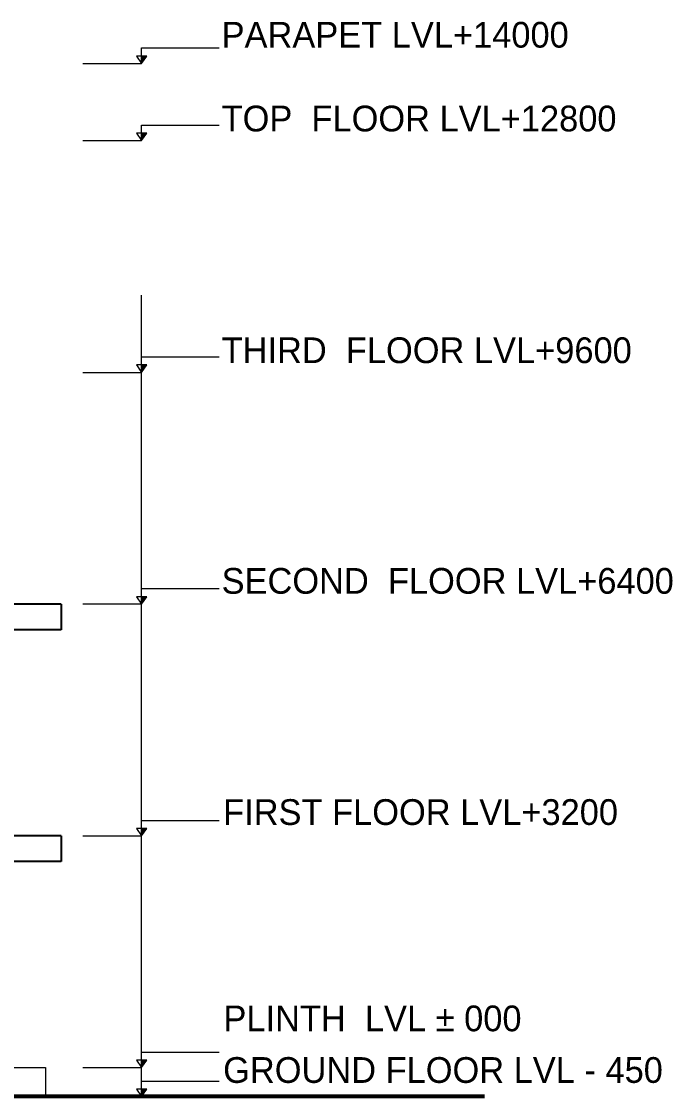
# Model space of a CAD drawing. Header units: inches. Extents: x -3071 to 2014935, y -37057 to 549694.
# Drawn here: x 1479458 to 1489579, y -35208 to -18506 of the extents above; entities that cross this region are included whole.
import ezdxf

# ---------------------------------------------------------------- set-up
doc = ezdxf.new("R2010")
doc.units = ezdxf.units.IN
doc.header["$MEASUREMENT"] = 0
for name, color, linetype, lineweight in [('A .8 boundary line', 10, 'Continuous', 53), ('A 0.05 hatch', 252, 'Continuous', 5), ('A 0.13 Text', 6, 'Continuous', 13), ('A 0.25 back line elevation', 20, 'Continuous', 25), ('A 0.9 RAILING', 100, 'Continuous', 9), ('DIM', 161, 'Continuous', 15)]:
    doc.layers.add(name, color=color, linetype=linetype, lineweight=lineweight)
doc.styles.add('CG', font='GOTHIC.TTF', dxfattribs={"height": 40})

# ---------------------------------------------------------------- blocks, each defined once
blk = doc.blocks.new('ARROW')
at = {"layer": 'A 0.05 hatch'}
blk.add_hatch(color=256, dxfattribs=at).paths.add_polyline_path([(68954, 264593), (68874, 264593), (68954, 264478)])
for p, q in [((68954, 264718), (67749, 264718)), ((68954, 264478), (68954, 264718)), ((68954, 264478), (68874, 264593)), ((69034, 264593), (68954, 264478))]:
    blk.add_line(p, q)
at = {"elevation": 0}
blk.add_lwpolyline([(68874, 264593), (69034, 264593)], dxfattribs=at)

msp = doc.modelspace()

# ---------------------------------------------------------------- linework, layer by layer
at = {"layer": 'A .8 boundary line'}
msp.add_line((1486655.16, -35207.64), (1459588.29, -35207.64), dxfattribs=at)
at = {"layer": 'A 0.25 back line elevation', "ltscale": 20}
for p, q in [((1480073.28, -27557.64), (1476262.81, -27557.64)), ((1480073.28, -27557.64), (1480073.28, -27957.64)), ((1480073.28, -27957.64), (1476263.19, -27958.48)), ((1480073.28, -31157.64), (1476262.81, -31157.64)), ((1480073.28, -31157.64), (1480073.28, -31557.64)), ((1480073.28, -31557.64), (1476263.19, -31558.48))]:
    msp.add_line(p, q, dxfattribs=at)
at = {"layer": 'A 0.9 RAILING', "ltscale": 20}
for p, q in [((1480410.74, -19157.64), (1481325.66, -19157.64)), ((1480410.74, -20357.64), (1481325.66, -20357.64)), ((1481325.66, -35207.64), (1481325.66, -22757.64)), ((1480410.74, -23957.64), (1481325.66, -23957.64)), ((1481325.66, -27557.64), (1480410.74, -27557.64)), ((1480410.74, -31157.64), (1481325.66, -31157.64)), ((1480410.74, -34757.64), (1481325.66, -34757.64))]:
    msp.add_line(p, q, dxfattribs=at)
at = {"layer": 'DIM', "ltscale": 20}
for p, q in [((1479113.29, -34757.64), (1479833.29, -34757.64)), ((1479833.29, -34757.64), (1479833.29, -35207.64))]:
    msp.add_line(p, q, dxfattribs=at)

# ---------------------------------------------------------------- block references
at = {"layer": 'A 0.05 hatch', "xscale": -1}
for p in [(1550279.28, -283635.58), (1550279.28, -284835.58), (1550279.28, -288435.58), (1550279.28, -292035.58), (1550279.28, -295635.58), (1550279.28, -299235.58), (1550279.28, -299685.58)]:
    msp.add_blockref('ARROW', p, dxfattribs=at)

# ---------------------------------------------------------------- texts
at = {"layer": 'A 0.13 Text', "char_height": 400, "width": 7513.9825, "attachment_point": 7, "style": 'CG'}
for s, insert in [('PARAPET LVL+14000', (1482569.17, -18918.06)), ('TOP  FLOOR LVL+12800', (1482569.17, -20219.28)), ('THIRD  FLOOR LVL+9600', (1482569.17, -23819.28)), ('SECOND  FLOOR LVL+6400', (1482569.17, -27402.37)), ('FIRST FLOOR LVL+3200', (1482592.77, -30994.28)), ('PLINTH  LVL %%P 000', (1482597.84, -34200)), ('GROUND FLOOR LVL - 450', (1482592.77, -35001.79))]:
    msp.add_mtext(s, dxfattribs=dict(at, insert=insert))

doc.saveas('drawing.dxf')
